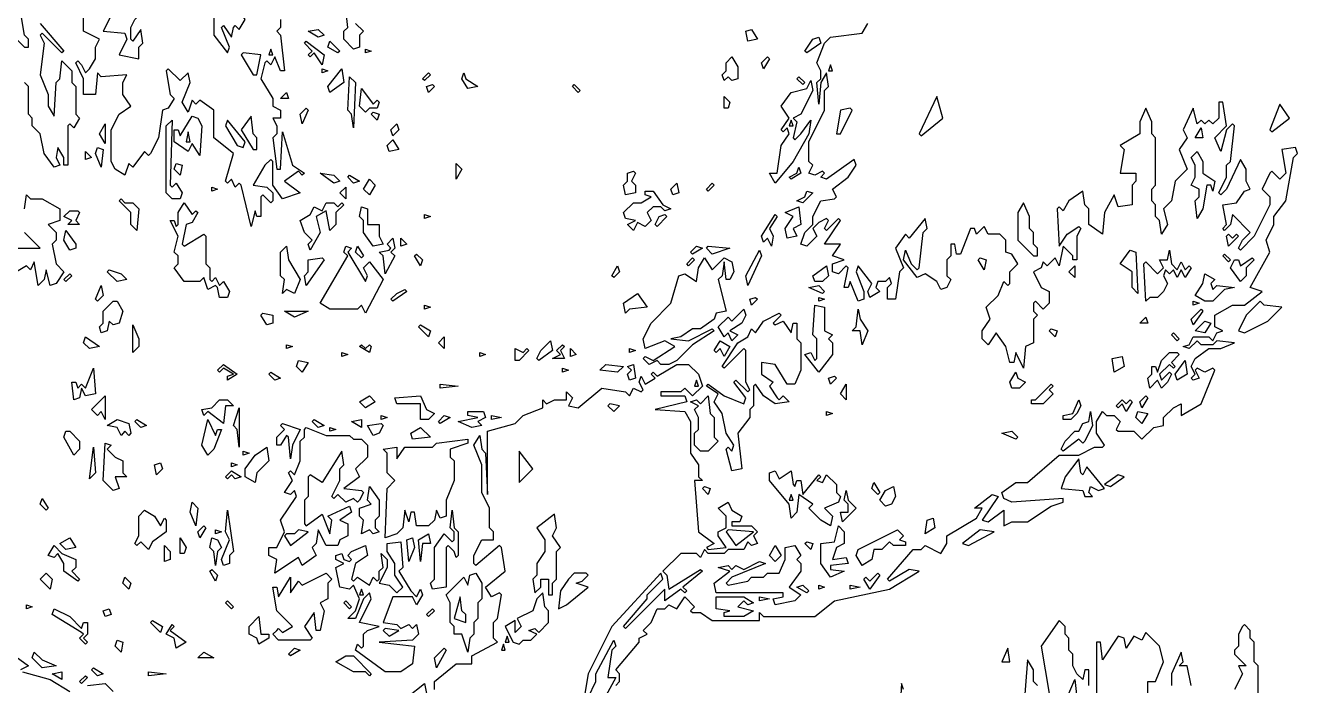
# Model space of a CAD drawing. Header units: millimetres. Extents: x -1921 to 1919, y -2 to 9002.
# Drawn here: x -502 to 919, y 7525 to 8262 of the extents above; entities that cross this region are included whole.
import ezdxf

# ---------------------------------------------------------------- set-up
doc = ezdxf.new("R2010")
doc.units = ezdxf.units.MM
doc.layers.add('ALMOND-DRAW-PROFILE', color=7, linetype='Continuous', lineweight=25)

msp = doc.modelspace()

# ---------------------------------------------------------------- linework, layer by layer
at = {"layer": 'ALMOND-DRAW-PROFILE'}
for points in [[(-503.1, 8238.3), (-498.7, 8238.3), (-498.7, 8247.1), (-503.1, 8251.5), (-507.5, 8277.9), (-511.9, 8282.3), (-511.9, 8304.3), (-516.3, 8304.3), (-518.5, 8288.9), (-522.9, 8297.7), (-531.7, 8297.7), (-544.9, 8306.5), (-547.1, 8299.9), (-542.7, 8295.5), (-542.7, 8286.7), (-549.3, 8284.5), (-551.5, 8277.9), (-536.1, 8258.1), (-533.9, 8264.7), (-529.5, 8264.7), (-520.7, 8251.5), (-518.5, 8240.5), (-514.1, 8249.3)], [(-375.4, 8225), (-375.4, 8238.3), (-371, 8242.7), (-373.2, 8258.1), (-382, 8244.9), (-384.2, 8247.1), (-384.2, 8260.3), (-379.8, 8269.1), (-368.8, 8280.1), (-342.4, 8293.3), (-335.8, 8299.9), (-338, 8302.1), (-346.8, 8297.7), (-360, 8297.7), (-364.4, 8302.1), (-368.8, 8293.3), (-377.6, 8288.9), (-390.8, 8288.9), (-397.4, 8277.9), (-406.2, 8273.5), (-415, 8255.9), (-390.8, 8253.7), (-388.6, 8247.1), (-397.4, 8229.5)], [(-276.3, 8231.7), (-274.1, 8238.3), (-282.9, 8260.3), (-280.7, 8262.5), (-271.9, 8249.3), (-269.7, 8260.3), (-267.5, 8262.5), (-263.1, 8258.1), (-256.5, 8269.1), (-265.3, 8282.3), (-265.3, 8299.9), (-274.1, 8304.3), (-269.7, 8308.7), (-285.1, 8310.9), (-289.5, 8302.1), (-298.3, 8302.1), (-300.5, 8295.5), (-291.7, 8277.9), (-291.7, 8251.5)], [(-175, 8249.3), (-186, 8255.9), (-175, 8258.1), (-168.4, 8251.5)], [(304.9, 8244.9), (302.7, 8255.9), (309.3, 8258.1), (315.9, 8247.1)], [(-170.6, 8218.4), (-179.4, 8231.7), (-183.8, 8227.3), (-186, 8229.5), (-181.6, 8233.9), (-190.4, 8242.7), (-188.2, 8244.9), (-168.4, 8229.5)], [(-153, 8231.7), (-164, 8238.3), (-161.8, 8244.9), (-150.8, 8233.9)], [(371, 8231.7), (368.7, 8233.9), (377.6, 8247.1), (384.2, 8249.3), (386.4, 8242.7)], [(-247.7, 8207.4), (-243.3, 8207.4), (-238.9, 8229.5), (-258.7, 8231.7), (-260.9, 8229.5)], [(-230.1, 8229.5), (-225.7, 8229.5), (-227.9, 8236.1)], [(-122.2, 8231.7), (-122.2, 8236.1), (-115.6, 8233.9)], [(-170.6, 8209.6), (-170.6, 8214), (-164, 8211.8)], [(-161.8, 8187.6), (-164, 8194.2), (-148.6, 8214), (-146.4, 8198.6)], [(278.5, 8200.8), (276.3, 8207.4), (280.7, 8211.8), (280.7, 8220.6), (287.3, 8227.3), (293.9, 8216.2), (293.9, 8203), (287.3, 8200.8), (282.9, 8205.2)], [(322.5, 8214), (320.3, 8220.6), (326.9, 8227.3), (329.1, 8225)], [(395.2, 8211.8), (399.6, 8211.8), (397.4, 8218.4)], [(-135.4, 8148), (-137.6, 8163.4), (-142, 8167.8), (-139.8, 8205.2), (-133.2, 8198.6)], [(-56.2, 8200.8), (-58.4, 8203), (-51.7, 8209.6), (-49.5, 8207.4)], [(-7.7, 8192), (-14.3, 8203), (-12.1, 8209.6), (-9.9, 8203), (3.3, 8194.2)], [(335.7, 8086.4), (329.1, 8097.4), (337.9, 8097.4), (342.3, 8128.2), (351.1, 8141.4), (348.9, 8148), (344.5, 8143.6), (342.3, 8145.8), (351.1, 8159), (342.3, 8172.2), (353.3, 8187.6), (371, 8192), (375.4, 8200.8), (377.6, 8189.8), (364.3, 8163.4), (355.5, 8159), (359.9, 8154.6), (355.5, 8137), (357.7, 8134.8), (364.3, 8141.4), (375.4, 8156.8), (373.2, 8141.4), (355.5, 8110.6)], [(366.5, 8196.4), (359.9, 8203), (362.1, 8205.2), (368.7, 8198.6)], [(-216.9, 8181), (-210.3, 8187.6), (-208.1, 8181)], [(-122.2, 8165.6), (-128.8, 8172.2), (-126.6, 8192), (-113.4, 8174.4), (-109, 8178.8), (-106.8, 8176.6), (-109, 8170), (-117.8, 8170)], [(-51.7, 8187.6), (-54, 8194.2), (-47.3, 8196.4), (-45.1, 8194.2)], [(115.6, 8187.6), (109, 8194.2), (111.2, 8196.4), (117.8, 8189.8)], [(278.5, 8170), (278.5, 8183.2), (285.1, 8176.6), (282.9, 8170)], [(496.4, 8141.4), (498.6, 8139.2), (522.9, 8159), (516.3, 8183.2)], [(888.3, 8145.8), (890.5, 8143.6), (910.3, 8159), (899.3, 8174.4)], [(-307.1, 8117.2), (-315.9, 8130.4), (-320.3, 8121.6), (-335.8, 8132.6), (-335.8, 8145.8), (-331.3, 8145.8), (-329.1, 8139.2), (-315.9, 8161.2), (-309.3, 8159), (-304.9, 8150.2)], [(-247.7, 8123.8), (-243.3, 8123.8), (-243.3, 8137), (-247.7, 8141.4), (-249.9, 8161.2), (-260.9, 8145.8)], [(-192.7, 8152.4), (-194.9, 8163.4), (-188.2, 8170), (-186, 8167.8)], [(-109, 8156.8), (-115.6, 8163.4), (-113.4, 8165.6), (-106.8, 8163.4)], [(404, 8141.4), (408.4, 8141.4), (421.6, 8167.8), (419.4, 8170), (408.4, 8167.8)], [(-412.8, 8130.4), (-419.4, 8141.4), (-412.8, 8152.4)], [(-338, 8068.7), (-344.6, 8075.3), (-344.6, 8150.2), (-338, 8156.8), (-340.2, 8084.1), (-338, 8081.9), (-333.6, 8086.4), (-326.9, 8075.3), (-329.1, 8068.7)], [(-322.5, 8132.6), (-318.1, 8132.6), (-320.3, 8143.6)], [(-265.3, 8128.2), (-258.7, 8126), (-256.5, 8132.6), (-276.3, 8156.8), (-278.5, 8150.2)], [(-91.4, 8139.2), (-93.6, 8145.8), (-87, 8152.4), (-84.8, 8145.8)], [(351.1, 8150.2), (355.5, 8150.2), (353.3, 8156.8)], [(804.7, 8137), (811.3, 8148), (813.5, 8137)], [(-95.8, 8121.6), (-98, 8128.2), (-91.4, 8134.8), (-84.8, 8123.8)], [(-434.8, 8112.8), (-434.8, 8121.6), (-428.2, 8115)], [(-417.2, 8104), (-423.8, 8119.4), (-421.6, 8126), (-415, 8123.8)], [(806.9, 8046.7), (804.7, 8066.5), (809.1, 8070.9), (809.1, 8079.7), (800.3, 8084.1), (804.7, 8093), (804.7, 8106.2), (800.3, 8115), (806.9, 8121.6), (813.5, 8110.6), (813.5, 8097.4), (826.7, 8088.6), (824.5, 8077.5), (822.3, 8084.1), (817.9, 8084.1), (813.5, 8057.7)], [(-329.1, 8095.2), (-335.8, 8101.8), (-333.6, 8108.4), (-326.9, 8106.2)], [(-20.9, 8090.8), (-20.9, 8108.4), (-14.3, 8101.8)], [(353.3, 8090.8), (351.1, 8093), (359.9, 8097.4), (362.1, 8104), (364.3, 8097.4)], [(-157.4, 8086.4), (-172.8, 8097.4), (-157.4, 8095.2), (-150.8, 8088.6)], [(-135.4, 8086.4), (-142, 8093), (-139.8, 8095.2), (-128.8, 8088.6)], [(-117.8, 8073.1), (-124.4, 8079.7), (-117.8, 8090.8), (-111.2, 8084.1)], [(168.4, 8073.1), (166.2, 8084.1), (170.6, 8088.6), (170.6, 8097.4), (177.2, 8099.6), (179.4, 8097.4), (175, 8088.6), (179.4, 8084.1), (179.4, 8075.3)], [(221.2, 8073.1), (219, 8079.7), (225.6, 8086.4), (227.8, 8075.3)], [(260.9, 8077.5), (258.7, 8079.7), (265.3, 8086.4), (267.5, 8084.1)], [(-293.9, 8077.5), (-293.9, 8081.9), (-287.3, 8079.7)], [(-144.2, 8068.7), (-150.8, 8075.3), (-144.2, 8081.9)], [(177.2, 8033.5), (170.6, 8040.1), (179.4, 8044.5), (168.4, 8046.7), (166.2, 8053.3), (177.2, 8064.3), (186, 8064.3), (197, 8070.9), (190.4, 8073.1), (190.4, 8077.5), (199.2, 8077.5), (210.2, 8062.1), (219, 8057.7), (212.4, 8055.5), (208, 8059.9), (199.2, 8059.9), (192.6, 8053.3), (197, 8044.5), (190.4, 8037.9), (181.6, 8042.3)], [(359.9, 8066.5), (368.7, 8070.9), (371, 8077.5), (377.6, 8075.3), (366.5, 8064.3)], [(-377.6, 8033.5), (-384.2, 8040.1), (-384.2, 8053.3), (-397.4, 8066.5), (-395.2, 8068.7), (-390.8, 8064.3), (-382, 8064.3), (-375.4, 8057.7)], [(-285.1, 7958.7), (-287.3, 7969.7), (-289.5, 7971.9), (-298.3, 7967.5), (-302.7, 7980.7), (-307.1, 7976.3), (-324.7, 7976.3), (-335.8, 7991.7), (-331.3, 7996.1), (-331.3, 8004.9), (-335.8, 8009.3), (-331.3, 8026.9), (-340.2, 8044.5), (-335.8, 8044.5), (-333.6, 8037.9), (-331.3, 8040.1), (-331.3, 8053.3), (-324.7, 8064.3), (-315.9, 8051.1), (-311.5, 8055.5), (-309.3, 8053.3), (-315.9, 8042.3), (-322.5, 8040.1), (-326.9, 8018.1), (-324.7, 8015.9), (-302.7, 8029.1), (-300.5, 8026.9), (-300.5, 7996.1), (-296.1, 7991.7), (-296.1, 7978.5), (-293.9, 7976.3), (-289.5, 7980.7), (-285.1, 7971.9), (-280.7, 7976.3), (-274.1, 7965.3), (-276.3, 7958.7)], [(-183.8, 8011.5), (-186, 8018.1), (-181.6, 8022.5), (-190.4, 8031.3), (-194.9, 8044.5), (-183.8, 8051.1), (-179.4, 8059.9), (-170.6, 8055.5), (-166.2, 8064.3), (-157.4, 8064.3), (-153, 8059.9), (-148.6, 8064.3), (-146.4, 8062.1), (-155.2, 8053.3), (-155.2, 8040.1), (-161.8, 8033.5), (-166.2, 8055.5), (-177.2, 8048.9), (-172.8, 8031.3)], [(-113.4, 8015.9), (-124.4, 8031.3), (-124.4, 8044.5), (-128.8, 8048.9), (-126.6, 8059.9), (-120, 8057.7), (-120, 8040.1), (-106.8, 8040.1), (-106.8, 8026.9), (-102.4, 8018.1)], [(348.9, 8024.7), (346.7, 8035.7), (355.5, 8048.9), (346.7, 8053.3), (362.1, 8059.9), (364.3, 8040.1), (355.5, 8035.7), (359.9, 8026.9)], [(624.1, 8004.9), (628.5, 8004.9), (628.5, 8013.7), (624.1, 8018.1), (624.1, 8031.3), (619.7, 8035.7), (619.7, 8048.9), (613.1, 8064.3), (606.5, 8053.3), (606.5, 8022.5)], [(-454.6, 8040.1), (-450.2, 8044.5), (-459, 8048.9), (-452.4, 8055.5), (-443.6, 8055.5), (-441.4, 8053.3), (-445.8, 8044.5), (-441.4, 8040.1)], [(-56.2, 8046.7), (-56.2, 8051.1), (-49.5, 8048.9)], [(203.6, 8037.9), (201.4, 8040.1), (205.8, 8048.9), (212.4, 8051.1), (214.6, 8048.9)], [(331.3, 8015.9), (326.9, 8024.7), (322.5, 8020.3), (320.3, 8026.9), (335.7, 8051.1), (337.9, 8048.9), (329.1, 8035.7), (333.5, 8026.9)], [(-452.4, 8011.5), (-459, 8022.5), (-456.8, 8033.5), (-445.8, 8018.1), (-445.8, 8013.7)], [(-214.7, 7963.1), (-212.5, 7978.5), (-216.9, 7982.9), (-216.9, 8009.3), (-210.3, 8015.9), (-208.1, 8000.5), (-194.9, 7978.5), (-201.5, 7963.1), (-210.3, 7967.5)], [(-122.2, 7941), (-126.6, 7949.9), (-131, 7945.5), (-161.8, 7945.5), (-172.8, 7952.1), (-142, 8004.9), (-146.4, 8009.3), (-144.2, 8015.9), (-137.6, 8013.7), (-142, 8009.3), (-122.2, 7976.3), (-120, 7982.9), (-124.4, 7991.7), (-117.8, 7998.3), (-102.4, 7978.5)], [(-126.6, 8002.7), (-133.2, 8009.3), (-131, 8015.9), (-124.4, 8004.9)], [(-100.2, 7985.1), (-102.4, 8004.9), (-106.8, 8009.3), (-95.8, 8011.5), (-93.6, 8013.7), (-98, 8018.1), (-91.4, 8024.7), (-89.2, 8013.7), (-93.6, 8009.3), (-89.2, 8004.9)], [(-82.6, 8015.9), (-82.6, 8024.7), (-76, 8018.1)], [(243.3, 8007.1), (241.1, 8009.3), (247.7, 8015.9), (254.3, 8013.7)], [(265.3, 8007.1), (258.7, 8013.7), (260.9, 8015.9), (285.1, 8013.7)], [(842.1, 8015.9), (839.9, 8026.9), (842.1, 8029.1), (846.5, 8024.7), (850.9, 8029.1), (853.1, 8026.9)], [(-188.2, 7971.9), (-190.4, 7982.9), (-186, 7987.3), (-186, 8000.5), (-170.6, 8002.7), (-168.4, 8000.5)], [(-60.6, 7993.9), (-67.2, 8004.9), (-65, 8007.1), (-58.4, 8000.5)], [(194.8, 7883.8), (188.2, 7890.4), (190.4, 7892.6), (199.2, 7888.2), (223.4, 7903.6), (212.4, 7910.2), (190.4, 7901.4), (188.2, 7912.4), (197, 7930), (219, 7952.1), (227.8, 7982.9), (234.5, 7985.1), (247.7, 7976.3), (249.9, 7991.7), (256.5, 8002.7), (265.3, 7989.5), (278.5, 8002.7), (287.3, 7998.3), (289.5, 7987.3), (285.1, 7978.5), (280.7, 7978.5), (278.5, 7998.3), (276.3, 7982.9), (271.9, 7978.5), (280.7, 7943.2), (269.7, 7941), (267.5, 7934.4), (252.1, 7923.4), (243.3, 7923.4), (230.1, 7914.6), (219, 7912.4), (238.9, 7910.2), (265.3, 7923.4), (267.5, 7921.2), (243.3, 7905.8), (225.6, 7888.2), (216.8, 7883.8), (208, 7883.8), (203.6, 7888.2)], [(238.9, 7993.9), (236.7, 7996.1), (243.3, 8002.7), (245.5, 8000.5)], [(304.9, 7971.9), (302.7, 7982.9), (318.1, 8011.5), (320.3, 8004.9)], [(569.1, 7989.5), (562.5, 8000.5), (564.7, 8002.7), (571.3, 8000.5)], [(740.8, 7963.1), (734.2, 7969.7), (734.2, 7987.3), (721, 7996.1), (732, 8011.5), (738.6, 8009.3)], [(749.6, 7954.3), (747.4, 7996.1), (749.6, 7998.3), (762.8, 7985.1), (769.4, 7991.7), (765, 8000.5), (773.8, 8000.5), (776, 8011.5), (778.2, 7996.1), (784.8, 7989.5), (789.2, 7998.3), (793.7, 7989.5), (798.1, 7993.9), (800.3, 7991.7), (793.7, 7980.7), (789.2, 7989.5), (784.8, 7980.7), (780.4, 7989.5), (776, 7985.1), (771.6, 7989.5), (769.4, 7982.9), (773.8, 7974.1), (769.4, 7965.3), (762.8, 7958.7), (754, 7958.7)], [(842.1, 7998.3), (835.5, 8004.9), (837.7, 8007.1), (844.3, 8000.5)], [(855.3, 7976.3), (844.3, 7991.7), (848.7, 8000.5), (853.1, 8000.5), (855.3, 7993.9), (868.5, 8002.7), (870.7, 8000.5), (861.9, 7991.7), (861.9, 7982.9)], [(-399.6, 7976.3), (-410.6, 7987.3), (-408.4, 7989.5), (-395.2, 7985.1), (-388.6, 7978.5)], [(155.2, 7980.7), (153, 7982.9), (159.6, 7993.9), (161.8, 7987.3)], [(379.8, 7976.3), (377.6, 7982.9), (393, 7993.9), (395.2, 7982.9), (388.6, 7976.3)], [(670.4, 7980.7), (663.8, 7987.3), (670.4, 7993.9)], [(-456.8, 7976.3), (-459, 7978.5), (-452.4, 7985.1), (-450.2, 7982.9)], [(815.7, 7954.3), (804.7, 7960.9), (813.5, 7974.1), (815.7, 7985.1), (826.7, 7978.5), (822.3, 7974.1), (824.5, 7967.5), (828.9, 7971.9), (848.7, 7969.7), (837.7, 7967.5), (824.5, 7954.3)], [(-421.6, 7954.3), (-423.8, 7956.5), (-417.2, 7971.9), (-415, 7960.9)], [(-91.4, 7954.3), (-93.6, 7956.5), (-87, 7963.1), (-78.2, 7967.5), (-76, 7965.3)], [(168.4, 7941), (166.2, 7952.1), (181.6, 7963.1), (192.6, 7947.7), (172.8, 7945.5)], [(309.3, 7949.9), (307.1, 7956.5), (313.7, 7958.7), (315.9, 7956.5)], [(388.6, 7963.1), (373.2, 7969.7), (384.2, 7971.9), (390.8, 7965.3)], [(384.2, 7954.3), (384.2, 7958.7), (390.8, 7956.5)], [(-417.2, 7919), (-419.4, 7925.6), (-415, 7930), (-415, 7943.2), (-404, 7954.3), (-399.6, 7954.3), (-393, 7943.2), (-397.4, 7930), (-404, 7927.8), (-408.4, 7932.2), (-410.6, 7921.2)], [(-56.2, 7945.5), (-56.2, 7949.9), (-49.5, 7947.7)], [(287.3, 7910.2), (282.9, 7919), (278.5, 7914.6), (271.9, 7925.6), (282.9, 7936.6), (287.3, 7932.2), (300.5, 7945.5), (302.7, 7938.8), (298.3, 7930), (285.1, 7921.2), (293.9, 7916.8)], [(384.2, 7875), (368.7, 7894.8), (375.4, 7897), (379.8, 7888.2), (382, 7890.4), (382, 7912.4), (377.6, 7916.8), (379.8, 7949.9), (390.8, 7947.7), (390.8, 7921.2), (399.6, 7916.8), (395.2, 7912.4), (399.6, 7908), (399.6, 7894.8)], [(432.6, 7905.8), (430.4, 7921.2), (421.6, 7921.2), (426, 7925.6), (428.2, 7945.5), (430.4, 7934.4), (439.2, 7921.2)], [(802.5, 7927.8), (800.3, 7934.4), (811.3, 7945.5), (813.5, 7943.2)], [(802.5, 7949.9), (802.5, 7954.3), (809.1, 7952.1)], [(853.1, 7921.2), (859.7, 7919), (886.1, 7932.2), (901.5, 7947.7), (881.7, 7949.9), (877.3, 7954.3), (861.9, 7938.8)], [(-232.3, 7927.8), (-238.9, 7938.8), (-236.7, 7941), (-225.7, 7938.8), (-225.7, 7930)], [(-201.5, 7936.6), (-212.5, 7943.2), (-186, 7943.2)], [(287.3, 7764.9), (280.7, 7789.1), (282.9, 7791.3), (287.3, 7786.9), (289.5, 7793.5), (280.7, 7806.8), (276.3, 7828.8), (267.5, 7842), (271.9, 7850.8), (258.7, 7859.6), (260.9, 7861.8), (278.5, 7848.6), (300.5, 7839.8), (302.7, 7846.4), (289.5, 7864), (291.7, 7866.2), (304.9, 7853), (307.1, 7855.2), (302.7, 7864), (302.7, 7899.2), (300.5, 7901.4), (278.5, 7879.4), (276.3, 7881.6), (293.9, 7908), (304.9, 7914.6), (309.3, 7923.4), (313.7, 7919), (322.5, 7932.2), (340.1, 7941), (342.3, 7938.8), (333.5, 7930), (335.7, 7927.8), (344.5, 7932.2), (353.3, 7919), (355.5, 7930), (359.9, 7930), (359.9, 7912.4), (364.3, 7908), (364.3, 7877.2), (357.7, 7861.8), (348.9, 7861.8), (335.7, 7883.8), (320.3, 7886), (320.3, 7872.8), (333.5, 7864), (329.1, 7859.6), (337.9, 7846.4), (340.1, 7844.2), (344.5, 7848.6), (351.1, 7842), (335.7, 7839.8), (322.5, 7848.6), (313.7, 7861.8), (311.5, 7859.6), (311.5, 7837.6), (307.1, 7833.2), (307.1, 7824.4), (293.9, 7806.8), (298.3, 7767.1)], [(743, 7930), (749.6, 7936.6), (751.8, 7930)], [(804.7, 7921.2), (815.7, 7932.2), (822.3, 7930), (815.7, 7919)], [(-382, 7897), (-382, 7927.8), (-375.4, 7912.4), (-375.4, 7903.6)], [(-51.7, 7914.6), (-62.8, 7925.6), (-60.6, 7927.8), (-49.5, 7921.2)], [(648.3, 7914.6), (641.7, 7921.2), (643.9, 7923.4), (650.5, 7921.2)], [(784.8, 7910.2), (778.2, 7916.8), (780.4, 7919), (787, 7912.4)], [(-430.4, 7901.4), (-437, 7908), (-434.8, 7914.6), (-419.4, 7903.6)], [(-210.3, 7901.4), (-210.3, 7905.8), (-203.7, 7903.6)], [(-128.8, 7903.6), (-126.6, 7905.8), (-122.2, 7901.4), (-117.8, 7905.8), (-115.6, 7903.6), (-117.8, 7897)], [(-34.1, 7901.4), (-40.7, 7908), (-34.1, 7914.6)], [(45.1, 7888.2), (45.1, 7901.4), (53.9, 7897), (58.3, 7901.4), (60.5, 7899.2), (49.5, 7888.2)], [(71.5, 7888.2), (69.3, 7890.4), (73.7, 7899.2), (84.7, 7910.2), (86.9, 7899.2)], [(86.9, 7890.4), (95.8, 7894.8), (91.4, 7899.2), (98, 7905.8), (100.2, 7903.6), (95.8, 7899.2), (100.2, 7890.4)], [(106.8, 7892.6), (106.8, 7901.4), (113.4, 7894.8)], [(172.8, 7897), (172.8, 7901.4), (179.4, 7899.2)], [(278.5, 7892.6), (274.1, 7901.4), (269.7, 7897), (267.5, 7899.2), (274.1, 7910.2), (285.1, 7903.6)], [(-192.7, 7875), (-199.3, 7881.6), (-197.1, 7888.2), (-186, 7886)], [(-148.6, 7892.6), (-148.6, 7897), (-142, 7894.8)], [(5.5, 7892.6), (5.5, 7897), (12.1, 7894.8)], [(714.4, 7875), (712.2, 7890.4), (723.2, 7892.6), (725.4, 7881.6)], [(754, 7857.4), (751.8, 7868.4), (756.2, 7872.8), (756.2, 7881.6), (760.6, 7881.6), (762.8, 7875), (767.2, 7888.2), (776, 7897), (784.8, 7897), (787, 7894.8), (778.2, 7886), (782.6, 7881.6), (780.4, 7879.4), (776, 7883.8), (765, 7872.8), (767.2, 7866.2), (776, 7875), (778.2, 7872.8), (773.8, 7864), (767.2, 7857.4), (762.8, 7866.2)], [(784.8, 7866.2), (782.6, 7872.8), (793.7, 7888.2), (795.9, 7872.8)], [(-448, 7844.2), (-450.2, 7864), (-445.8, 7864), (-443.6, 7857.4), (-439.2, 7861.8), (-434.8, 7857.4), (-426, 7879.4), (-423.8, 7850.8), (-434.8, 7848.6), (-439.2, 7857.4), (-441.4, 7846.4)], [(-276.3, 7866.2), (-276.3, 7870.6), (-269.7, 7872.8), (-280.7, 7879.4), (-285.1, 7875), (-287.3, 7877.2), (-280.7, 7883.8), (-265.3, 7872.8)], [(-223.5, 7866.2), (-230.1, 7872.8), (-227.9, 7875), (-216.9, 7868.4)], [(98, 7875), (98, 7879.4), (104.6, 7877.2)], [(139.8, 7877.2), (146.4, 7883.8), (166.2, 7881.6), (159.6, 7875)], [(172.8, 7866.2), (170.6, 7872.8), (175, 7877.2), (170.6, 7881.6), (177.2, 7883.8), (179.4, 7868.4)], [(599.9, 7857.4), (597.7, 7864), (604.3, 7875), (606.5, 7868.4), (615.3, 7864), (608.7, 7857.4)], [(-38.5, 7857.4), (-38.5, 7861.8), (-18.7, 7859.6)], [(245.5, 7859.6), (249.9, 7859.6), (247.7, 7866.2)], [(397.4, 7861.8), (395.2, 7868.4), (401.8, 7870.6), (404, 7868.4)], [(415, 7844.2), (408.4, 7850.8), (415, 7861.8)], [(621.9, 7839.8), (621.9, 7844.2), (626.3, 7844.2), (643.9, 7861.8), (646.1, 7859.6), (641.7, 7855.2), (646.1, 7850.8), (635.1, 7839.8)], [(-412.8, 7822.2), (-417.2, 7831), (-421.6, 7826.6), (-428.2, 7833.2), (-412.8, 7848.6)], [(-122.2, 7835.4), (-128.8, 7842), (-117.8, 7848.6), (-111.2, 7842)], [(-60.6, 7822.2), (-60.6, 7839.8), (-87, 7839.8), (-89.2, 7846.4), (-60.6, 7848.6), (-54, 7833.2), (-45.1, 7828.8), (-51.7, 7822.2)], [(252.1, 7786.9), (245.5, 7793.5), (245.5, 7806.8), (249.9, 7811.2), (249.9, 7824.4), (245.5, 7833.2), (249.9, 7837.6), (241.1, 7842), (247.7, 7844.2), (252.1, 7839.8), (260.9, 7848.6), (263.1, 7828.8), (267.5, 7824.4), (267.5, 7802.3), (271.9, 7797.9), (260.9, 7786.9)], [(745.2, 7835.4), (743, 7842), (749.6, 7848.6), (751.8, 7846.4)], [(-280.7, 7817.8), (-298.3, 7831), (-302.7, 7826.6), (-304.9, 7833.2), (-293.9, 7835.4), (-285.1, 7844.2), (-276.3, 7844.2), (-269.7, 7837.6), (-278.5, 7837.6)], [(-263.1, 7791.3), (-265.3, 7811.2), (-269.7, 7815.6), (-263.1, 7835.4)], [(-3.3, 7813.4), (-18.7, 7820), (3.3, 7824.4), (-7.7, 7826.6), (-7.7, 7831), (9.9, 7831), (12.1, 7824.4), (3.3, 7820), (7.7, 7815.6)], [(155.2, 7831), (161.8, 7837.6), (150.8, 7839.8), (148.6, 7837.6)], [(393, 7826.6), (393, 7831), (399.6, 7828.8)], [(657.2, 7786.9), (655, 7789.1), (659.4, 7797.9), (670.4, 7809), (674.8, 7809), (679.2, 7817.8), (685.8, 7820), (688, 7831), (690.2, 7815.6), (681.4, 7797.9), (679.2, 7795.7), (674.8, 7800.1)], [(657.2, 7822.2), (657.2, 7826.6), (668.2, 7828.8), (674.8, 7844.2), (677, 7837.6), (672.6, 7828.8), (666, 7822.2)], [(727.6, 7831), (723.2, 7839.8), (718.8, 7835.4), (716.6, 7837.6), (723.2, 7844.2), (727.6, 7839.8), (732, 7844.2), (734.2, 7842)], [(745.2, 7817.8), (738.6, 7824.4), (740.8, 7831), (751.8, 7828.8)], [(-395.2, 7804.5), (-399.6, 7813.4), (-410.6, 7815.6), (-399.6, 7822.2), (-386.4, 7817.8), (-384.2, 7806.8), (-386.4, 7804.5), (-390.8, 7809)], [(-373.2, 7813.4), (-379.8, 7820), (-377.6, 7822.2), (-366.6, 7815.6)], [(-298.3, 7782.5), (-304.9, 7793.5), (-298.3, 7822.2), (-289.5, 7804.5), (-287.3, 7811.2), (-282.9, 7811.2), (-291.7, 7789.1)], [(-205.9, 7778.1), (-208.1, 7802.3), (-210.3, 7804.5), (-216.9, 7793.5), (-221.3, 7793.5), (-221.3, 7802.3), (-212.5, 7811.2), (-216.9, 7815.6), (-214.7, 7817.8), (-194.9, 7811.2), (-203.7, 7793.5)], [(-175, 7813.4), (-181.6, 7820), (-179.4, 7822.2), (-168.4, 7815.6)], [(-126.6, 7813.4), (-137.6, 7820), (-126.6, 7822.2)], [(-113.4, 7804.5), (-120, 7815.6), (-104.6, 7817.8), (-102.4, 7815.6), (-106.8, 7806.8)], [(-104.6, 7822.2), (-104.6, 7826.6), (-98, 7824.4)], [(-38.5, 7817.8), (-40.7, 7820), (-34.1, 7826.6), (-27.5, 7824.4)], [(18.7, 7822.2), (18.7, 7826.6), (29.7, 7824.4)], [(-448, 7782.5), (-459, 7802.3), (-456.8, 7809), (-452.4, 7809), (-441.4, 7797.9), (-441.4, 7789.1)], [(-223.5, 7650.4), (-221.3, 7665.9), (-230.1, 7670.3), (-230.1, 7679.1), (-221.3, 7679.1), (-212.5, 7696.7), (-216.9, 7709.9), (-199.3, 7736.3), (-201.5, 7742.9), (-205.9, 7738.5), (-212.5, 7740.7), (-203.7, 7753.9), (-208.1, 7762.7), (-205.9, 7764.9), (-201.5, 7760.5), (-194.9, 7775.9), (-194.9, 7797.9), (-190.4, 7802.3), (-190.4, 7811.2), (-188.2, 7813.4), (-166.2, 7804.5), (-139.8, 7804.5), (-135.4, 7800.1), (-126.6, 7800.1), (-120, 7793.5), (-120, 7780.3), (-133.2, 7767.1), (-128.8, 7758.3), (-146.4, 7745.1), (-126.6, 7742.9), (-124.4, 7740.7), (-128.8, 7731.9), (-131, 7729.7), (-135.4, 7734.1), (-144.2, 7729.7), (-153, 7738.5), (-157.4, 7734.1), (-159.6, 7736.3), (-150.8, 7753.9), (-150.8, 7767.1), (-146.4, 7771.5), (-148.6, 7786.9), (-170.6, 7751.7), (-183.8, 7760.5), (-186, 7758.3), (-186, 7736.3), (-190.4, 7731.9), (-190.4, 7705.5), (-188.2, 7703.3), (-170.6, 7716.5), (-161.8, 7694.5), (-159.6, 7709.9), (-164, 7714.3), (-139.8, 7725.3), (-137.6, 7718.7), (-150.8, 7709.9), (-142, 7705.5), (-142, 7692.3), (-150.8, 7687.9), (-153, 7681.3), (-166.2, 7681.3), (-175, 7698.9), (-177.2, 7683.5), (-181.6, 7679.1), (-177.2, 7670.3), (-192.7, 7659.2), (-197.1, 7668.1)], [(-161.8, 7809), (-161.8, 7813.4), (-155.2, 7811.2)], [(-69.4, 7800.1), (-71.6, 7806.8), (-60.6, 7813.4), (-49.5, 7802.3)], [(604.3, 7800.1), (588.9, 7806.8), (599.9, 7809), (606.5, 7802.3)], [(-430.4, 7756.1), (-426, 7791.3), (-423.8, 7762.7)], [(-404, 7742.9), (-415, 7753.9), (-412.8, 7795.7), (-406.2, 7793.5), (-410.6, 7789.1), (-401.8, 7780.3), (-393, 7775.9), (-393, 7762.7), (-388.6, 7758.3), (-401.8, 7758.3), (-397.4, 7745.1)], [(-245.5, 7751.7), (-256.5, 7758.3), (-256.5, 7767.1), (-245.5, 7782.5), (-232.3, 7791.3), (-230.1, 7775.9), (-243.3, 7762.7)], [(-100.2, 7690.1), (-98, 7745.1), (-89.2, 7753.9), (-98, 7762.7), (-98, 7784.7), (-102.4, 7789.1), (-87, 7791.3), (-87, 7778.1), (-78.2, 7791.3), (-47.3, 7791.3), (-42.9, 7795.7), (-7.7, 7800.1), (-7.7, 7795.7), (-27.5, 7789.1), (-27.5, 7780.3), (-23.1, 7775.9), (-23.1, 7753.9), (-31.9, 7731.9), (-31.9, 7714.3), (-38.5, 7712.1), (-42.9, 7720.9), (-45.1, 7709.9), (-51.7, 7703.3), (-65, 7703.3), (-67.2, 7718.7), (-71.6, 7718.7), (-73.8, 7707.7), (-78.2, 7720.9), (-80.4, 7701.1), (-87, 7694.5)], [(-355.6, 7760.5), (-357.8, 7771.5), (-351.2, 7773.7), (-349, 7767.1)], [(-271.9, 7769.3), (-271.9, 7773.7), (-265.3, 7771.5)], [(-258.7, 7782.5), (-258.7, 7786.9), (-252.1, 7784.7)], [(49.5, 7751.7), (64.9, 7767.1), (49.5, 7786.9)], [(681.4, 7736.3), (690.2, 7736.3), (685.8, 7740.7), (688, 7747.3), (696.8, 7742.9), (703.4, 7745.1), (683.6, 7769.3), (679.2, 7760.5), (677, 7762.7), (674.8, 7778.1), (659.4, 7758.3), (655, 7745.1), (679.2, 7742.9)], [(-276.3, 7756.1), (-278.5, 7758.3), (-271.9, 7764.9), (-260.9, 7758.3), (-267.5, 7756.1), (-271.9, 7760.5)], [(397.4, 7703.3), (386.4, 7709.9), (373.2, 7723.1), (377.6, 7727.5), (362.1, 7738.5), (359.9, 7718.7), (353.3, 7712.1), (351.1, 7727.5), (329.1, 7753.9), (329.1, 7762.7), (335.7, 7764.9), (340.1, 7756.1), (353.3, 7764.9), (355.5, 7749.5), (357.7, 7747.3), (359.9, 7753.9), (364.3, 7753.9), (366.5, 7738.5), (384.2, 7760.5), (386.4, 7758.3), (382, 7753.9), (388.6, 7751.7), (393, 7760.5), (404, 7749.5), (404, 7740.7), (408.4, 7736.3), (406.2, 7729.7), (390.8, 7723.1), (399.6, 7714.3)], [(703.4, 7749.5), (710, 7747.3), (725.4, 7758.3), (718.8, 7760.5)], [(-126.6, 7694.5), (-124.4, 7709.9), (-128.8, 7714.3), (-128.8, 7723.1), (-115.6, 7727.5), (-120, 7731.9), (-117.8, 7747.3), (-106.8, 7731.9), (-106.8, 7714.3), (-111.2, 7709.9), (-111.2, 7701.1), (-106.8, 7696.7), (-113.4, 7694.5), (-117.8, 7698.9)], [(260.9, 7738.5), (254.3, 7745.1), (256.5, 7747.3), (263.1, 7745.1)], [(450.2, 7738.5), (443.6, 7745.1), (445.8, 7751.7), (452.4, 7740.7)], [(459, 7725.3), (452.4, 7731.9), (459, 7742.9), (467.8, 7747.3), (470, 7736.3), (465.6, 7727.5)], [(-478.9, 7720.9), (-485.5, 7727.5), (-483.3, 7734.1), (-476.7, 7723.1)], [(351.1, 7731.9), (355.5, 7731.9), (353.3, 7738.5)], [(410.6, 7707.7), (408.4, 7718.7), (417.2, 7718.7), (417.2, 7727.5), (412.8, 7731.9), (415, 7742.9), (417.2, 7731.9), (426, 7723.1)], [(-364.4, 7676.9), (-373.2, 7685.7), (-377.6, 7681.3), (-379.8, 7683.5), (-375.4, 7692.3), (-375.4, 7714.3), (-368.8, 7720.9), (-357.8, 7714.3), (-351.2, 7703.3), (-346.8, 7712.1), (-344.6, 7709.9), (-344.6, 7696.7), (-360, 7685.7)], [(-311.5, 7703.3), (-318.1, 7718.7), (-315.9, 7729.7), (-309.3, 7723.1)], [(-280.7, 7659.2), (-282.9, 7665.9), (-274.1, 7687.9), (-278.5, 7696.7), (-276.3, 7720.9), (-269.7, 7674.7), (-274.1, 7670.3), (-274.1, 7661.4)], [(-47.3, 7632.8), (-49.5, 7639.4), (-45.1, 7643.8), (-45.1, 7679.1), (-34.1, 7694.5), (-25.3, 7685.7), (-23.1, 7687.9), (-23.1, 7696.7), (-27.5, 7701.1), (-25.3, 7720.9), (-23.1, 7701.1), (-18.7, 7696.7), (-18.7, 7670.3), (-20.9, 7668.1), (-23.1, 7674.7), (-29.7, 7681.3), (-31.9, 7679.1), (-31.9, 7635)], [(-307.1, 7690.1), (-309.3, 7696.7), (-302.7, 7703.3), (-300.5, 7701.1)], [(82.5, 7626.2), (86.9, 7626.2), (86.9, 7639.4), (91.4, 7643.8), (91.4, 7674.7), (95.8, 7679.1), (86.9, 7692.3), (91.4, 7701.1), (89.2, 7716.5), (69.3, 7701.1), (78.1, 7687.9), (78.1, 7674.7), (69.3, 7661.4), (69.3, 7648.2), (64.9, 7643.8), (67.1, 7628.4), (73.7, 7635), (73.7, 7643.8), (82.5, 7643.8)], [(397.4, 7646), (386.4, 7661.4), (386.4, 7683.5), (401.8, 7685.7), (406.2, 7703.3), (412.8, 7696.7), (412.8, 7683.5), (404, 7679.1), (399.6, 7665.9), (415, 7668.1), (417.2, 7661.4), (397.4, 7659.2), (397.4, 7654.8), (412.8, 7652.6)], [(503, 7694.5), (505.2, 7709.9), (511.9, 7712.1), (514.1, 7701.1)], [(-456.8, 7676.9), (-463.4, 7683.5), (-452.4, 7690.1), (-445.8, 7679.1)], [(-329.1, 7672.5), (-329.1, 7690.1), (-322.5, 7679.1), (-324.7, 7672.5)], [(-289.5, 7659.2), (-291.7, 7674.7), (-296.1, 7679.1), (-293.9, 7690.1), (-287.3, 7687.9), (-282.9, 7679.1), (-287.3, 7674.7)], [(-289.5, 7694.5), (-289.5, 7698.9), (-282.9, 7696.7)], [(-205.9, 7681.3), (-186, 7696.7), (-197.1, 7698.9), (-201.5, 7694.5), (-210.3, 7694.5), (-212.5, 7692.3)], [(-73.8, 7663.6), (-76, 7687.9), (-69.4, 7690.1), (-67.2, 7679.1)], [(-60.6, 7663.6), (-62.8, 7687.9), (-51.7, 7694.5), (-49.5, 7683.5), (-58.4, 7683.5)], [(291.7, 7681.3), (311.5, 7696.7), (282.9, 7698.9), (280.7, 7696.7)], [(432.6, 7659.2), (426, 7670.3), (428.2, 7676.9), (472.2, 7698.9), (478.8, 7692.3), (474.4, 7687.9), (481, 7685.7), (481, 7681.3), (467.8, 7681.3), (463.4, 7685.7), (454.6, 7676.9), (445.8, 7676.9), (443.6, 7665.9)], [(544.9, 7683.5), (551.5, 7681.3), (580.1, 7696.7), (564.7, 7698.9)], [(-443.6, 7641.6), (-459, 7652.6), (-459, 7661.4), (-465.6, 7672.5), (-470, 7668.1), (-476.7, 7670.3), (-470, 7681.3), (-461.2, 7672.5), (-445.8, 7665.9), (-445.8, 7657), (-450.2, 7652.6), (-441.4, 7643.8)], [(-346.8, 7663.6), (-346.8, 7681.3), (-340.2, 7674.7), (-340.2, 7665.9)], [(-100.2, 7540.4), (-133.2, 7564.6), (-131, 7571.2), (-126.6, 7566.8), (-124.4, 7569), (-124.4, 7582.2), (-120, 7586.6), (-106.8, 7591), (-128.8, 7595.4), (-115.6, 7621.8), (-117.8, 7628.4), (-124.4, 7621.8), (-133.2, 7599.8), (-142, 7599.8), (-133.2, 7608.6), (-128.8, 7621.8), (-135.4, 7637.2), (-139.8, 7632.8), (-150.8, 7635), (-155.2, 7657), (-146.4, 7661.4), (-155.2, 7665.9), (-155.2, 7670.3), (-148.6, 7672.5), (-146.4, 7665.9), (-139.8, 7663.6), (-137.6, 7665.9), (-142, 7670.3), (-137.6, 7674.7), (-122.2, 7681.3), (-120, 7670.3), (-133.2, 7661.4), (-137.6, 7643.8), (-135.4, 7641.6), (-131, 7646), (-117.8, 7637.2), (-113.4, 7646), (-109, 7641.6), (-106.8, 7643.8), (-106.8, 7652.6), (-102.4, 7657), (-104.6, 7672.5), (-98, 7665.9), (-98, 7657), (-106.8, 7639.4), (-95.8, 7637.2), (-87, 7628.4), (-80.4, 7635), (-89.2, 7648.2), (-89.2, 7661.4), (-98, 7674.7), (-98, 7683.5), (-82.6, 7685.7), (-80.4, 7657), (-84.8, 7652.6), (-71.6, 7630.6), (-65, 7624), (-60.6, 7632.8), (-58.4, 7626.2), (-65, 7615.2), (-69.4, 7624), (-91.4, 7624), (-102.4, 7595.4), (-87, 7593.2), (-82.6, 7588.8), (-73.8, 7593.2), (-69.4, 7588.8), (-65, 7593.2), (-62.8, 7582.2), (-69.4, 7575.6), (-106.8, 7573.4), (-67.2, 7569), (-69.4, 7549.2), (-82.6, 7540.4)], [(335.7, 7615.2), (333.5, 7621.8), (344.5, 7624), (344.5, 7628.4), (269.7, 7628.4), (267.5, 7639.4), (285.1, 7652.6), (271.9, 7657), (282.9, 7659.2), (287.3, 7654.8), (291.7, 7659.2), (300.5, 7654.8), (318.1, 7663.6), (324.7, 7661.4), (287.3, 7646), (280.7, 7639.4), (282.9, 7637.2), (304.9, 7641.6), (309.3, 7646), (322.5, 7646), (326.9, 7650.4), (340.1, 7650.4), (346.7, 7665.9), (346.7, 7679.1), (357.7, 7681.3), (364.3, 7670.3), (359.9, 7665.9), (364.3, 7661.4), (364.3, 7652.6), (351.1, 7635), (364.3, 7626.2), (357.7, 7619.6)], [(335.7, 7663.6), (329.1, 7670.3), (335.7, 7681.3), (342.3, 7670.3)], [(375.4, 7676.9), (368.7, 7683.5), (371, 7685.7), (377.6, 7683.5)], [(-474.5, 7632.8), (-485.5, 7643.8), (-478.9, 7650.4), (-472.2, 7643.8)], [(-386.4, 7632.8), (-393, 7639.4), (-390.8, 7646), (-384.2, 7639.4)], [(-289.5, 7641.6), (-296.1, 7652.6), (-293.9, 7654.8), (-287.3, 7648.2)], [(-219.1, 7575.6), (-225.7, 7582.2), (-221.3, 7586.6), (-219.1, 7588.8), (-214.7, 7584.4), (-203.7, 7591), (-221.3, 7608.6), (-225.7, 7635), (-221.3, 7635), (-219.1, 7624), (-205.9, 7646), (-205.9, 7628.4), (-197.1, 7641.6), (-192.7, 7637.2), (-166.2, 7650.4), (-159.6, 7643.8), (-164, 7639.4), (-164, 7621.8), (-172.8, 7617.4), (-168.4, 7608.6), (-172.8, 7586.6), (-177.2, 7586.6), (-179.4, 7606.4), (-190.4, 7591), (-181.6, 7577.8), (-183.8, 7575.6)], [(-7.7, 7562.4), (-14.3, 7582.2), (-23.1, 7582.2), (-23.1, 7591), (-27.5, 7595.4), (-27.5, 7617.4), (-31.9, 7626.2), (-12.1, 7646), (-7.7, 7637.2), (-5.5, 7648.2), (1.1, 7650.4), (7.7, 7639.4), (7.7, 7621.8), (3.3, 7617.4), (3.3, 7599.8), (-1.1, 7595.4), (-1.1, 7582.2), (-5.5, 7577.8)], [(93.6, 7610.8), (102.4, 7615.2), (126.6, 7635), (113.4, 7639.4), (120, 7641.6), (126.6, 7648.2), (124.4, 7650.4), (111.2, 7650.4), (104.6, 7643.8), (95.8, 7630.6)], [(441.4, 7632.8), (434.8, 7643.8), (437, 7646), (441.4, 7641.6), (450.2, 7650.4), (452.4, 7648.2)], [(-128.8, 7626.2), (-124.4, 7626.2), (-126.6, 7632.8)], [(371, 7628.4), (359.9, 7635), (366.5, 7637.2), (373.2, 7630.6)], [(384.2, 7632.8), (384.2, 7637.2), (390.8, 7635)], [(419.4, 7632.8), (419.4, 7637.2), (430.4, 7635)], [(-271.9, 7610.8), (-278.5, 7617.4), (-276.3, 7619.6), (-269.7, 7613)], [(-139.8, 7610.8), (-146.4, 7617.4), (-144.2, 7619.6), (-137.6, 7613)], [(-9.9, 7595.4), (-9.9, 7604.2), (-14.3, 7608.6), (-16.5, 7624), (-23.1, 7599.8)], [(42.9, 7573.4), (49.5, 7571.2), (53.9, 7575.6), (62.7, 7575.6), (69.3, 7582.2), (60.5, 7586.6), (67.1, 7588.8), (71.5, 7584.4), (82.5, 7595.4), (82.5, 7608.6), (78.1, 7613), (75.9, 7628.4), (69.3, 7621.8), (64.9, 7608.6), (47.3, 7599.8), (51.7, 7591), (45.1, 7584.4), (45.1, 7597.6), (34.1, 7591)], [(278.5, 7602), (278.5, 7606.4), (285.1, 7608.6), (269.7, 7610.8), (269.7, 7624), (300.5, 7624), (311.5, 7617.4), (304.9, 7615.2), (300.5, 7619.6), (293.9, 7613), (311.5, 7608.6), (300.5, 7602)], [(318.1, 7619.6), (318.1, 7624), (329.1, 7621.8)], [(-500.9, 7610.8), (-500.9, 7615.2), (-494.3, 7613)], [(-434.8, 7571.2), (-441.4, 7577.8), (-437, 7582.2), (-439.2, 7584.4), (-472.2, 7604.2), (-470, 7610.8), (-452.4, 7602), (-439.2, 7588.8), (-437, 7595.4), (-432.6, 7595.4), (-432.6, 7582.2), (-437, 7577.8), (-432.6, 7573.4)], [(-412.8, 7602), (-415, 7608.6), (-408.4, 7610.8), (-406.2, 7604.2)], [(-51.7, 7602), (-54, 7604.2), (-47.3, 7610.8), (-45.1, 7608.6)], [(-351.2, 7584.4), (-362.2, 7595.4), (-360, 7597.6), (-349, 7591)], [(-333.6, 7566.8), (-335.8, 7577.8), (-344.6, 7582.2), (-338, 7593.2), (-335.8, 7591), (-340.2, 7586.6), (-322.5, 7573.4)], [(-241.1, 7571.2), (-243.3, 7577.8), (-252.1, 7582.2), (-252.1, 7591), (-241.1, 7602), (-238.9, 7582.2), (-230.1, 7582.2), (-230.1, 7577.8)], [(-95.8, 7580), (-84.8, 7586.6), (-100.2, 7588.8), (-102.4, 7586.6)], [(-395.2, 7562.4), (-401.8, 7569), (-399.6, 7575.6), (-393, 7573.4)], [(34.1, 7573.4), (38.5, 7573.4), (36.3, 7580)], [(-483.3, 7544.8), (-494.3, 7555.8), (-492.1, 7562.4), (-483.3, 7553.6), (-467.8, 7547)], [(-309.3, 7555.8), (-302.7, 7562.4), (-291.7, 7555.8)], [(-205.9, 7558), (-208.1, 7560.2), (-201.5, 7566.8), (-194.9, 7564.6)], [(-42.9, 7544.8), (-45.1, 7555.8), (-34.1, 7566.8), (-31.9, 7564.6)], [(29.7, 7564.6), (34.1, 7564.6), (31.9, 7571.2)], [(588.9, 7551.4), (597.7, 7551.4), (595.5, 7566.8)], [(-117.8, 7536), (-122.2, 7540.4), (-135.4, 7540.4), (-155.2, 7551.4), (-144.2, 7558), (-135.4, 7558), (-115.6, 7538.2)], [(-461.2, 7531.6), (-472.2, 7538.2), (-461.2, 7540.4)], [(-439.2, 7527.2), (-441.4, 7529.4), (-434.8, 7536), (-432.6, 7533.8)], [(-421.6, 7536), (-428.2, 7542.6), (-426, 7544.8), (-415, 7538.2)], [(-364.4, 7536), (-364.4, 7540.4), (-344.6, 7538.2)], [(-73.8, 7505.1), (-76, 7511.7), (-56.2, 7527.2), (-54, 7516.1), (-65, 7513.9)], [(666, 7505.1), (663.8, 7516.1), (670.4, 7531.6), (672.6, 7511.7)]]:
    msp.add_lwpolyline(points, close=True, dxfattribs=at)
for points in [[(-216.9, 8269.1), (-216.9, 8260.3), (-221.3, 8255.9), (-216.9, 8251.5), (-212.5, 8211.8), (-216.9, 8211.8), (-223.5, 8227.3), (-227.9, 8218.4), (-232.3, 8222.8), (-234.5, 8220.6), (-238.9, 8203), (-225.7, 8181), (-225.7, 8172.2), (-216.9, 8167.8), (-216.9, 8159), (-225.7, 8159), (-221.3, 8150.2), (-221.3, 8141.4), (-225.7, 8137), (-221.3, 8101.8), (-216.9, 8101.8), (-214.7, 8143.6), (-203.7, 8106.2), (-190.4, 8097.4), (-192.7, 8095.2), (-197.1, 8099.6), (-212.5, 8088.6), (-194.9, 8075.3), (-214.7, 8068.7), (-225.7, 8084.1), (-225.7, 8110.6), (-227.9, 8112.8), (-234.5, 8106.2), (-247.7, 8084.1), (-232.3, 8081.9), (-225.7, 8075.3), (-225.7, 8066.5), (-227.9, 8064.3), (-236.7, 8073.1), (-238.9, 8070.9), (-238.9, 8048.9), (-243.3, 8048.9), (-245.5, 8055.5), (-249.9, 8037.9), (-260.9, 8084.1), (-263.1, 8086.4), (-267.5, 8081.9), (-271.9, 8090.8), (-276.3, 8086.4), (-278.5, 8088.6), (-269.7, 8119.4), (-291.7, 8137), (-291.7, 8167.8), (-307.1, 8178.8), (-311.5, 8174.4), (-315.9, 8178.8), (-320.3, 8165.6), (-326.9, 8176.6), (-318.1, 8198.6), (-320.3, 8209.6), (-329.1, 8200.8), (-342.4, 8214), (-344.6, 8211.8), (-340.2, 8185.4), (-335.8, 8181), (-342.4, 8170), (-349, 8167.8), (-353.4, 8137), (-362.2, 8119.4), (-364.4, 8117.2), (-368.8, 8121.6), (-382, 8104), (-386.4, 8108.4), (-390.8, 8095.2), (-401.8, 8101.8), (-406.2, 8110.6), (-406.2, 8145.8), (-397.4, 8163.4), (-384.2, 8172.2), (-393, 8185.4), (-393, 8198.6), (-388.6, 8207.4), (-417.2, 8205.2), (-421.6, 8209.6), (-423.8, 8185.4), (-437, 8185.4), (-437, 8203), (-445.8, 8220.6), (-443.6, 8222.8), (-439.2, 8218.4), (-434.8, 8209.6), (-430.4, 8214), (-423.8, 8225), (-423.8, 8238.3), (-419.4, 8247.1), (-437, 8255.9), (-437, 8277.9)], [(-133.2, 8264.7), (-124.4, 8255.9), (-128.8, 8251.5), (-128.8, 8238.3), (-135.4, 8236.1), (-146.4, 8247.1), (-146.4, 8255.9), (-142, 8260.3), (-144.2, 8280.1)], [(-485.5, 8264.7), (-459, 8233.9), (-461.2, 8231.7), (-483.3, 8253.7), (-485.5, 8251.5), (-481.1, 8242.7), (-485.5, 8207.4), (-476.7, 8185.4), (-476.7, 8172.2), (-470, 8161.2), (-467.8, 8198.6), (-463.4, 8203), (-461.2, 8222.8), (-450.2, 8211.8), (-450.2, 8198.6), (-445.8, 8194.2), (-445.8, 8163.4), (-441.4, 8159), (-448, 8148), (-452.4, 8152.4), (-454.6, 8150.2), (-454.6, 8106.2), (-459, 8106.2), (-459, 8115), (-465.6, 8126), (-467.8, 8115), (-463.4, 8106.2), (-470, 8104), (-481.1, 8119.4), (-485.5, 8141.4), (-494.3, 8150.2), (-494.3, 8159), (-498.7, 8163.4), (-498.7, 8194.2), (-503.1, 8198.6)], [(157.4, 7525), (161.8, 7529.4), (161.8, 7538.2), (157.4, 7542.6), (183.8, 7573.4), (183.8, 7577.8), (192.6, 7582.2), (188.2, 7586.6), (197, 7595.4), (203.6, 7610.8), (212.4, 7610.8), (216.8, 7615.2), (225.6, 7610.8), (234.5, 7624), (245.5, 7613), (241.1, 7608.6), (243.3, 7606.4), (252.1, 7606.4), (265.3, 7597.6), (318.1, 7597.6), (318.1, 7606.4), (322.5, 7602), (379.8, 7602), (401.8, 7619.6), (463.4, 7632.8), (496.4, 7652.6), (485.4, 7654.8), (463.4, 7641.6), (461.2, 7643.8), (489.8, 7676.9), (498.6, 7676.9), (503, 7681.3), (520.7, 7672.5), (527.3, 7683.5), (527.3, 7692.3), (560.3, 7712.1), (566.9, 7723.1), (558.1, 7723.1), (577.9, 7738.5), (584.5, 7736.3), (566.9, 7709.9), (573.5, 7707.7), (591.1, 7720.9), (591.1, 7703.3), (599.9, 7707.7), (617.5, 7707.7), (643.9, 7725.3), (657.2, 7729.7), (657.2, 7734.1), (599.9, 7729.7), (591.1, 7734.1), (588.9, 7740.7), (604.3, 7751.7), (617.5, 7751.7), (652.8, 7782.5), (674.8, 7782.5), (692.4, 7791.3), (701.2, 7791.3), (703.4, 7793.5), (694.6, 7806.8), (694.6, 7820), (701.2, 7831), (705.6, 7826.6), (714.4, 7826.6), (721, 7820), (716.6, 7811.2), (718.8, 7809), (736.4, 7809), (745.2, 7800.1), (758.4, 7813.4), (769.4, 7815.6), (769.4, 7824.4), (780.4, 7835.4), (789.2, 7839.8), (789.2, 7826.6), (811.3, 7839.8), (826.7, 7877.2), (824.5, 7879.4), (815.7, 7875), (806.9, 7879.4), (804.7, 7877.2), (809.1, 7868.4), (802.5, 7866.2), (800.3, 7868.4), (804.7, 7872.8), (800.3, 7881.6), (804.7, 7890.4), (820.1, 7901.4), (833.3, 7901.4), (848.7, 7908), (828.9, 7910.2), (824.5, 7905.8), (811.3, 7905.8), (806.9, 7910.2), (798.1, 7901.4), (791.4, 7903.6), (798.1, 7905.8), (802.5, 7914.6), (820.1, 7914.6), (824.5, 7910.2), (828.9, 7919), (835.5, 7921.2), (826.7, 7925.6), (826.7, 7938.8), (846.5, 7949.9), (859.7, 7949.9), (879.5, 7965.3), (866.3, 7969.7), (888.3, 8009.3), (883.9, 8022.5), (892.7, 8040.1), (892.7, 8048.9), (905.9, 8066.5), (914.7, 8115), (919.1, 8119.4), (916.9, 8126), (901.5, 8123.8), (905.9, 8097.4), (899.3, 8090.8), (890.5, 8099.6), (888.3, 8097.4), (879.5, 8079.7), (888.3, 8070.9), (888.3, 8062.1), (870.7, 8026.9), (855.3, 8011.5), (853.1, 8013.7), (857.5, 8022.5), (866.3, 8031.3), (846.5, 8051.1), (844.3, 8040.1), (837.7, 8033.5), (835.5, 8035.7), (839.9, 8040.1), (835.5, 8062.1), (850.9, 8064.3), (859.7, 8077.5), (866.3, 8079.7), (861.9, 8088.6), (861.9, 8101.8), (855.3, 8112.8), (839.9, 8079.7), (833.3, 8073.1), (831.1, 8075.3), (839.9, 8093), (839.9, 8106.2), (844.3, 8110.6), (848.7, 8150.2), (846.5, 8152.4), (839.9, 8145.8), (833.3, 8121.6), (826.7, 8137), (839.9, 8150.2), (835.5, 8176.6), (831.1, 8176.6), (831.1, 8159), (824.5, 8152.4), (820.1, 8156.8), (815.7, 8152.4), (811.3, 8156.8), (806.9, 8152.4), (802.5, 8170), (791.4, 8145.8), (795.9, 8137), (787, 8123.8), (795.9, 8101.8), (782.6, 8088.6), (778.2, 8066.5), (769.4, 8057.7), (773.8, 8040.1), (767.2, 8029.1), (765, 8044.5), (760.6, 8048.9), (760.6, 8062.1), (756.2, 8066.5), (756.2, 8079.7), (760.6, 8084.1), (760.6, 8137), (756.2, 8141.4), (756.2, 8154.6), (749.6, 8170), (743, 8154.6), (743, 8141.4), (721, 8128.2), (725.4, 8123.8), (721, 8097.4), (738.6, 8097.4), (738.6, 8088.6), (734.2, 8084.1), (734.2, 8062.1), (718.8, 8059.9), (714.4, 8073.1), (703.4, 8053.3), (701.2, 8029.1), (685.8, 8040.1), (685.8, 8057.7), (681.4, 8062.1), (679.2, 8077.5), (663.8, 8066.5), (657.2, 8055.5), (652.8, 8059.9), (650.5, 8057.7), (652.8, 8015.9), (661.6, 8029.1), (674.8, 8037.9), (677, 8035.7), (672.6, 8026.9), (672.6, 8000.5), (668.2, 8000.5), (668.2, 8004.9), (657.2, 8015.9), (652.8, 7993.9), (648.3, 8002.7), (639.5, 7993.9), (635.1, 7998.3), (632.9, 7991.7), (624.1, 7987.3), (632.9, 7969.7), (641.7, 7965.3), (641.7, 7952.1), (635.1, 7945.5), (626.3, 7954.3), (624.1, 7952.1), (624.1, 7943.2), (628.5, 7938.8), (624.1, 7934.4), (624.1, 7908), (615.3, 7903.6), (613.1, 7879.4), (604.3, 7897), (602.1, 7886), (597.7, 7886), (593.3, 7903.6), (582.3, 7919), (573.5, 7905.8), (566.9, 7912.4), (566.9, 7921.2), (575.7, 7934.4), (571.3, 7947.7), (584.5, 7960.9), (591.1, 7976.3), (595.5, 7971.9), (597.7, 7974.1), (597.7, 7987.3), (606.5, 7996.1), (599.9, 8007.1), (593.3, 8009.3), (593.3, 8022.5), (586.7, 8029.1), (573.5, 8029.1), (569.1, 8037.9), (560.3, 8029.1), (558.1, 8035.7), (553.7, 8035.7), (542.7, 8007.1), (538.3, 8007.1), (536.1, 8018.1), (531.7, 8018.1), (531.7, 8004.9), (527.3, 8000.5), (527.3, 7982.9), (531.7, 7978.5), (527.3, 7969.7), (520.7, 7967.5), (516.3, 7976.3), (503, 7985.1), (494.2, 7980.7), (478.8, 8000.5), (481, 8011.5), (487.6, 7996.1), (494.2, 7989.5), (496.4, 7991.7), (500.8, 8031.3), (505.2, 8035.7), (503, 8046.7), (485.4, 8024.7), (481, 8029.1), (470, 8013.7), (478.8, 7991.7), (474.4, 7987.3), (470, 7956.5), (461.2, 7956.5), (461.2, 7969.7), (465.6, 7974.1), (463.4, 7980.7), (459, 7976.3), (450.2, 7976.3), (448, 7969.7), (452.4, 7965.3), (441.4, 7958.7), (439.2, 7965.3), (443.6, 7974.1), (428.2, 7993.9), (426, 7987.3), (434.8, 7965.3), (434.8, 7956.5), (428.2, 7954.3), (419.4, 7976.3), (417.2, 7969.7), (412.8, 7969.7), (417.2, 7991.7), (415, 7993.9), (406.2, 7985.1), (399.6, 7987.3), (399.6, 7996.1), (412.8, 8000.5), (399.6, 8004.9), (408.4, 8018.1), (390.8, 8018.1), (408.4, 8044.5), (406.2, 8046.7), (393, 8033.5), (390.8, 8035.7), (395.2, 8044.5), (393, 8046.7), (384.2, 8042.3), (377.6, 8035.7), (382, 8026.9), (371, 8015.9), (364.3, 8018.1), (368.7, 8031.3), (377.6, 8040.1), (377.6, 8048.9), (386.4, 8066.5), (401.8, 8068.7), (404, 8070.9), (399.6, 8079.7), (417.2, 8093), (426, 8106.2), (423.8, 8112.8), (393, 8090.8), (386.4, 8093), (390.8, 8097.4), (388.6, 8099.6), (379.8, 8095.2), (373.2, 8097.4), (377.6, 8106.2), (373.2, 8110.6), (373.2, 8132.6), (390.8, 8167.8), (390.8, 8189.8), (395.2, 8194.2), (393, 8209.6), (386.4, 8198.6), (384.2, 8174.4), (382, 8198.6), (386.4, 8203), (386.4, 8211.8), (382, 8220.6), (390.8, 8242.7), (397.4, 8249.3), (432.6, 8253.7), (439.2, 8264.7)], [(-503.1, 8057.7), (-500.9, 8073.1), (-496.5, 8068.7), (-483.3, 8068.7), (-463.4, 8057.7), (-463.4, 8044.5), (-476.7, 8040.1), (-467.8, 8031.3), (-467.8, 8022.5), (-472.2, 8018.1), (-467.8, 7996.1), (-459, 7987.3), (-467.8, 7974.1), (-474.5, 7971.9), (-478.9, 7989.5), (-481.1, 7978.5), (-487.7, 7971.9), (-492.1, 7998.3), (-496.5, 7989.5), (-500.9, 7993.9), (-511.9, 7987.3)], [(-533.9, 8013.7), (-485.5, 8013.7), (-503.1, 8031.3)], [(-45.1, 7520.5), (-45.1, 7529.4), (-20.9, 7549.2), (-3.3, 7549.2), (-3.3, 7558), (25.3, 7573.4), (20.9, 7577.8), (20.9, 7595.4), (25.3, 7599.8), (29.7, 7626.2), (27.5, 7628.4), (18.7, 7624), (12.1, 7635), (34.1, 7652.6), (29.7, 7679.1), (27.5, 7681.3), (1.1, 7659.2), (-1.1, 7661.4), (-1.1, 7670.3), (7.7, 7687.9), (20.9, 7687.9), (20.9, 7696.7), (16.5, 7701.1), (16.5, 7723.1), (7.7, 7740.7), (7.7, 7771.5), (-1.1, 7793.5), (5.5, 7804.5), (7.7, 7789.1), (12.1, 7784.7), (14.3, 7738.5), (14.3, 7809), (45.1, 7817.8), (53.9, 7826.6), (75.9, 7835.4), (75.9, 7844.2), (80.3, 7839.8), (89.2, 7844.2), (102.4, 7844.2), (102.4, 7853), (109, 7846.4), (104.6, 7837.6), (115.6, 7835.4), (142, 7857.4), (168.4, 7853), (172.8, 7848.6), (177.2, 7857.4), (186, 7853), (188.2, 7855.2), (183.8, 7864), (186, 7870.6), (190.4, 7861.8), (201.4, 7868.4), (197, 7872.8), (199.2, 7875), (203.6, 7870.6), (225.6, 7883.8), (238.9, 7883.8), (249.9, 7872.8), (254.3, 7859.6), (243.3, 7848.6), (234.5, 7857.4), (230.1, 7853), (208, 7853), (208, 7848.6), (234.5, 7848.6), (236.7, 7842), (201.4, 7833.2), (234.5, 7831), (241.1, 7820), (241.1, 7784.7), (249.9, 7771.5), (249.9, 7758.3), (254.3, 7753.9), (245.5, 7753.9), (249.9, 7696.7), (267.5, 7683.5), (258.7, 7679.1), (260.9, 7676.9), (280.7, 7679.1), (271.9, 7692.3), (271.9, 7696.7), (280.7, 7701.1), (280.7, 7714.3), (271.9, 7723.1), (282.9, 7729.7), (287.3, 7720.9), (298.3, 7714.3), (296.1, 7707.7), (287.3, 7707.7), (287.3, 7703.3), (309.3, 7703.3), (315.9, 7696.7), (311.5, 7692.3), (315.9, 7683.5), (309.3, 7681.3), (304.9, 7685.7), (300.5, 7676.9), (282.9, 7676.9), (278.5, 7672.5), (260.9, 7672.5), (256.5, 7676.9), (252.1, 7668.1), (247.7, 7672.5), (230.1, 7672.5), (210.2, 7652.6), (214.6, 7648.2), (216.8, 7632.8), (252.1, 7654.8), (254.3, 7652.6), (232.3, 7635), (236.7, 7630.6), (234.5, 7628.4), (230.1, 7632.8), (212.4, 7619.6), (212.4, 7632.8), (168.4, 7588.8), (166.2, 7591), (192.6, 7621.8), (192.6, 7626.2), (210.2, 7643.8), (208, 7650.4), (153, 7591), (126.6, 7538.2), (122.2, 7511.7)], [(685.8, 7525), (685.8, 7542.6), (681.4, 7542.6), (679.2, 7531.6), (672.6, 7538.2), (668.2, 7547), (668.2, 7560.2), (663.8, 7564.6), (663.8, 7577.8), (659.4, 7582.2), (659.4, 7591), (652.8, 7597.6), (632.9, 7569), (646.1, 7489.7)], [(875.1, 7516.1), (875.1, 7547), (870.7, 7551.4), (870.7, 7573.4), (866.3, 7577.8), (866.3, 7586.6), (859.7, 7593.2), (857.5, 7591), (853.1, 7582.2), (853.1, 7569), (848.7, 7564.6), (848.7, 7560.2), (861.9, 7547), (853.1, 7547), (857.5, 7538.2), (848.7, 7520.5)], [(126.6, 7511.7), (135.4, 7529.4), (135.4, 7538.2), (155.2, 7575.6), (157.4, 7569), (153, 7564.6), (148.6, 7533.8), (157.4, 7533.8), (142, 7505.1)], [(751.8, 7489.7), (751.8, 7529.4), (760.6, 7529.4), (769.4, 7551.4), (765, 7569), (749.6, 7584.4), (745.2, 7575.6), (736.4, 7580), (727.6, 7566.8), (725.4, 7577.8), (718.8, 7580), (701.2, 7553.6), (699, 7573.4), (694.6, 7573.4), (694.6, 7507.3)], [(800.3, 7525), (795.9, 7547), (787, 7547), (791.4, 7551.4), (789.2, 7562.4), (778.2, 7538.2), (778.2, 7525)], [(-516.3, 7560.2), (-498.7, 7547), (-507.5, 7542.6)], [(628.5, 7525), (624.1, 7529.4), (624.1, 7542.6), (617.5, 7553.6), (613.1, 7496.3)], [(-505.3, 7540.4), (-474.5, 7531.6), (-452.4, 7518.3)], [(-432.6, 7525), (-412.8, 7527.2), (-404, 7518.3)], [(478.8, 7520.5), (476.6, 7527.2), (474.4, 7489.7)]]:
    msp.add_lwpolyline(points, dxfattribs=at)

doc.saveas('drawing.dxf')
